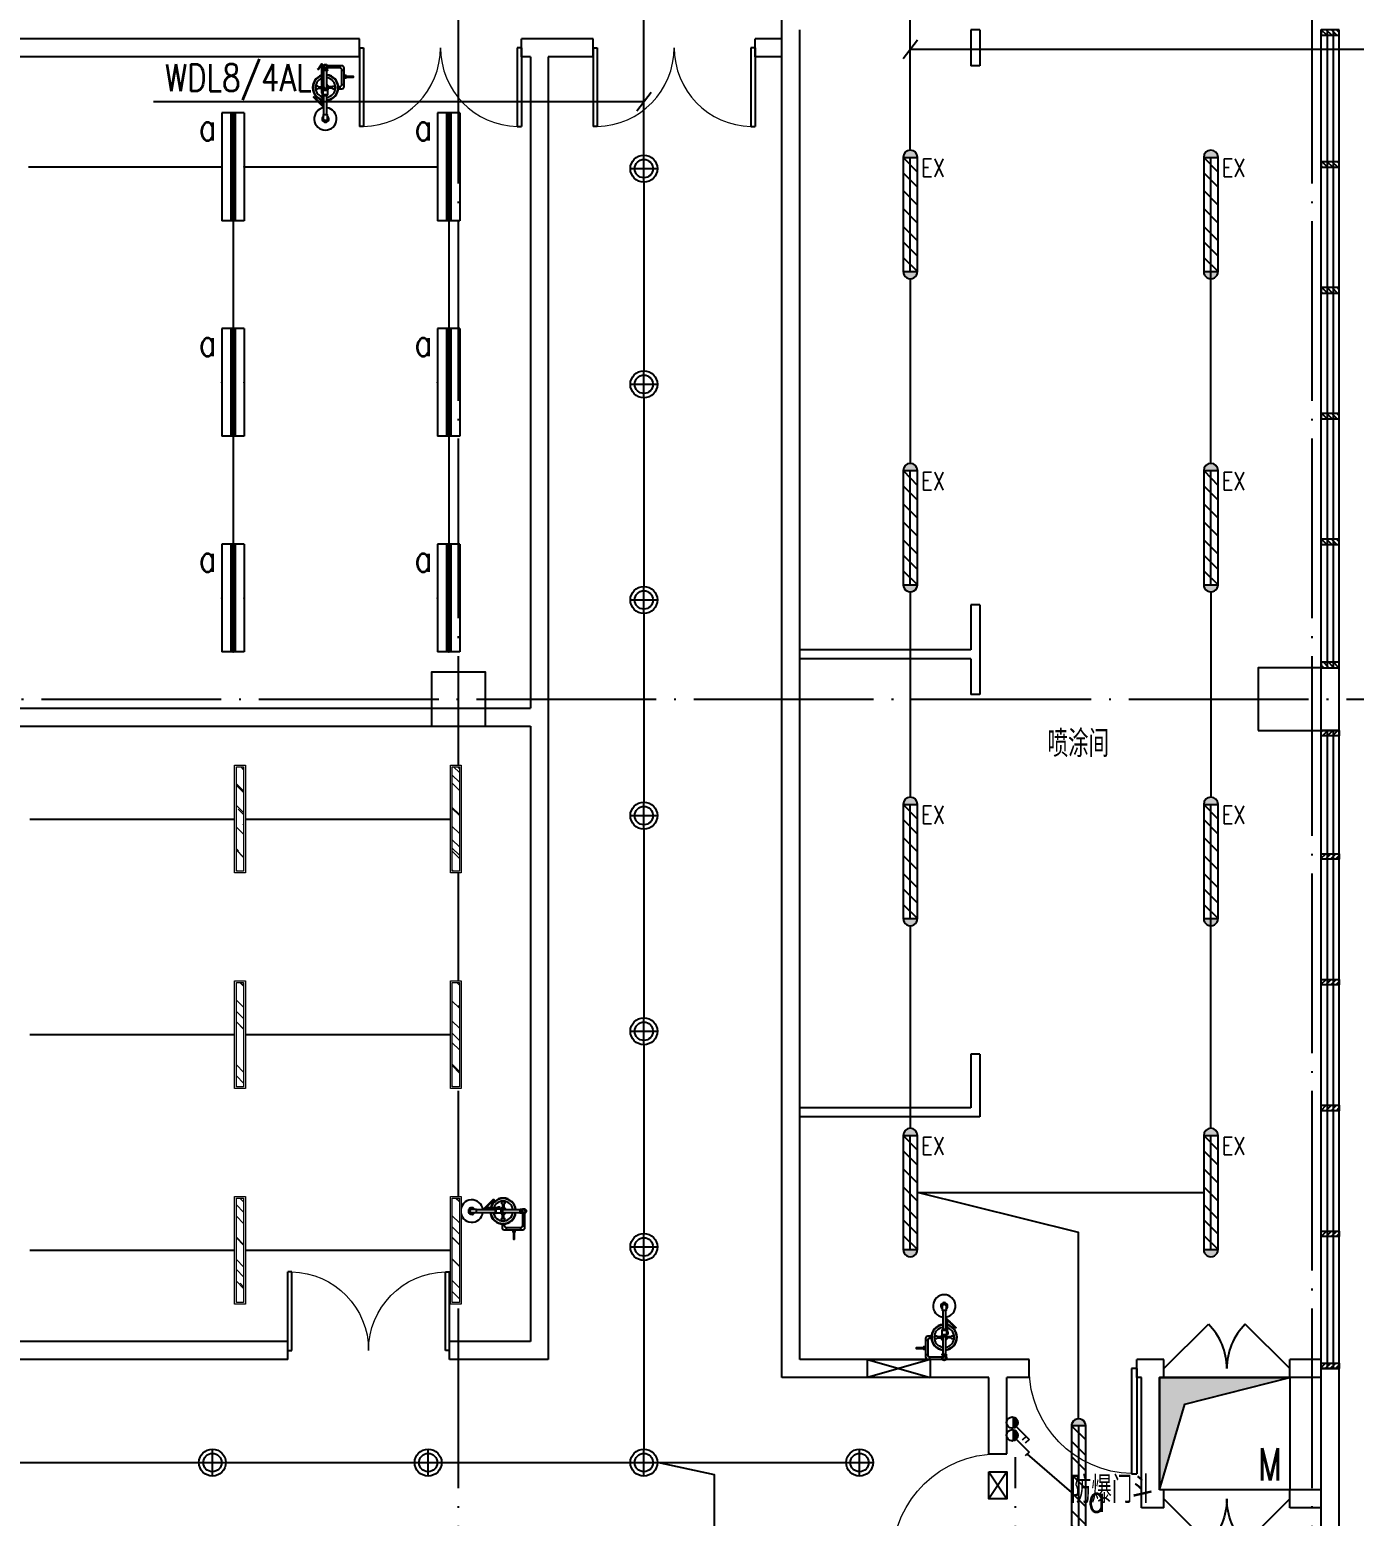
# Model space of a CAD drawing. Extents: x -621157 to 1764546, y -106808 to 741893.
# Drawn here: x 252230 to 266967, y 310906 to 327450 of the extents above; entities that cross this region are included whole.
import ezdxf
from ezdxf.enums import TextEntityAlignment as Align

# ---------------------------------------------------------------- set-up
doc = ezdxf.new("R2010")
doc.units = 0
doc.header["$LTSCALE"] = 1000
doc.header["$MEASUREMENT"] = 0
doc.linetypes.add('XREF-A-101-平面图_t3$0$DOTE', pattern=[2.42, 2, -0.2, 0.02, -0.2])
for name, color, linetype in [('$TD_AUDIT_GENERATED_(12AB0F)', 3, 'Continuous'), ('0-底图', 7, 'Continuous'), ('A-吊顶图及精装修区域', 7, 'Continuous'), ('EL_LUMI', 3, 'Continuous'), ('EQUIP-照明', 3, 'Continuous'), ('I-LIGHT', 3, 'Continuous'), ('SIG_TEXT', 2, 'Continuous'), ('WIRE-照明', 4, 'Continuous'), ('XREF-A-101-平面图_t3$0$1212121', 8, 'Continuous'), ('XREF-A-101-平面图_t3$0$A-COLUMN', 8, 'Continuous'), ('XREF-A-101-平面图_t3$0$A-DOTE', 8, 'Continuous'), ('XREF-A-101-平面图_t3$0$A-PUB_HATCH', 8, 'Continuous'), ('XREF-A-101-平面图_t3$0$A-ROOM-CH', 8, 'Continuous'), ('XREF-A-101-平面图_t3$0$A-WALL', 8, 'Continuous'), ('XREF-A-101-平面图_t3$0$A-WALL-FILL', 8, 'Continuous'), ('XREF-A-101-平面图_t3$0$A-WINDOW', 8, 'Continuous'), ('XREF-A-101-平面图_t3$0$I-WALL-GYPSUM', 8, 'Continuous'), ('XREF-A-101-平面图_t3$0$M-HOLE', 8, 'Continuous'), ('XREF-A-101-平面图_t3$0$家具-实验室家具', 8, 'Continuous')]:
    doc.layers.add(name, color=color, linetype=linetype)
doc.layers.add('灯具图例与顶面填充$0$I-C-light', color=3, linetype='Continuous', lineweight=13)
doc.styles.add('_TEL_DIM', font='SIMPLEX', dxfattribs={"width": 0.8, "height": 3.5, "bigfont": 'HZTXT'})
doc.styles.add('DIM_FONT', font='ROMANS', dxfattribs={"width": 0.8, "bigfont": 'HZDXC'})
doc.styles.add('XREF-A-101-平面图_t3$0$-HZDXCROMANS', font='ROMANS.shx', dxfattribs={"bigfont": 'HZDXC.shx'})
doc.styles.add('XREF-A-101-平面图_t3$0$hzdxcROMANS', font='ROMANS', dxfattribs={"width": 0.8, "bigfont": 'HZDXC'})
doc.styles.add('XZC', font='SIMPLEX.SHX', dxfattribs={"width": 0.7, "bigfont": 'hztxt.shx'})
doc.linetypes.add('Ground', pattern='A,0.75,-0.125,[135,sr.shx,S=0.1,R=0,X=-0.15,Y=0],0.125,-0.125', length=1.125)
doc.linetypes.add('LED_LINE', pattern='A,12.7,-5.08,["LED",XZC,S=2.54,R=0,X=-2.54,Y=-1.27],-6.35', length=24.13)

# ---------------------------------------------------------------- blocks, each defined once
blk = doc.blocks.new('XREF-A-101-平面图_t3$0$柱网4F')
at = {"layer": 'XREF-A-101-平面图_t3$0$A-COLUMN'}
for points in [[(65900, -20350), (66600, -20350), (66600, -19650), (65900, -19650)], [(56700, -20300), (57300, -20300), (57300, -19700), (56700, -19700)]]:
    blk.add_lwpolyline(points, close=True, dxfattribs=at)
blk = doc.blocks.new('XREF-A-101-平面图_t3$0$ROOM')
at = {"layer": 'XREF-A-101-平面图_t3$0$A-ROOM-CH', "style": 'XREF-A-101-平面图_t3$0$-HZDXCROMANS', "width": 0.6}
for tag, p in [('中文房间名称', (0, -1000)), ('英文房间名称', (0, -1500))]:
    blk.add_attdef(tag, text='', height=300, dxfattribs=at).set_placement(p, align=Align.CENTER)
blk = doc.blocks.new('XREF-A-101-平面图_t3$0$轴网(3)')
at = {"layer": 'XREF-A-101-平面图_t3$0$A-DOTE', "linetype": 'XREF-A-101-平面图_t3$0$DOTE'}
for p, q in [((57000, -3300), (57000, 43300)), ((66500, -3300), (66500, 43300)), ((-3300, 20000), (69800, 20000)), ((63200, -3300), (63200, 11562.8))]:
    blk.add_line(p, q, dxfattribs=at)
blk = doc.blocks.new('XREF-A-101-平面图_t3$0$G$C869EB286')
at = {"layer": 'XREF-A-101-平面图_t3$0$A-WINDOW'}
h = blk.add_hatch(dxfattribs=at)
h.set_pattern_fill('ANSI31', color=256, scale=25)
h.set_pattern_definition([(45, (-143.957, -89940), (-28.0633, 28.0633), [])])
h.paths.add_polyline_path([(0, 60), (200, 60), (200, 0), (0, 0)])
blk.add_lwpolyline([(0, 60), (200, 60), (200, 0), (0, 0)], close=True, dxfattribs=at)
blk = doc.blocks.new('XREF-A-101-平面图_t3$0$Shower_plan')
at = {"layer": 'XREF-A-101-平面图_t3$0$1212121'}
for p, q in [((-20, -112), (-20, -94)), ((-16, -314), (-16, -120)), ((16, -314), (16, -120)), ((20, -112), (20, -94)), ((164, -90), (164, -66)), ((184, -114), (208, -114)), ((-94, -290), (-90, -290)), ((-75, -301), (-18, -302)), ((-75, -315), (-22, -315)), ((75, -302), (17, -302)), ((75, -316), (22, -316)), ((94, -327), (90, -327)), ((160, -297), (160, -321)), ((184, -274), (208, -274)), ((212, -177), (208, -177)), ((212, -199), (208, -199)), ((215, -184), (220, -184)), ((215, -193), (220, -193)), ((-34, -355), (-31, -355)), ((-34, -361), (-31, -361)), ((-16, -607), (-16, -396)), ((16, -607), (16, -396))]:
    blk.add_line(p, q, dxfattribs=at)
for points in [[(-22, -120), (-22, -112), (22, -112), (22, -120)], [(-37, -500), (-34, -500), (-34, -346), (-37, -346)], [(24, -388), (-24, -388), (-24, -338), (-22, -336), (22, -336), (24, -338)]]:
    blk.add_lwpolyline(points, close=True, dxfattribs=at)
for points in [[(143, -321), (184, -321, 0.414214), (208, -297), (208, -90, 0.414214), (184, -66), (23, -66)], [(143, -297), (160, -297, 0.414214), (184, -273), (184, -114, 0.414214), (160, -90), (23, -90)], [(-111, -308, -0.092425), (-109, -301, -0.095768), (-106, -295, -0.100909), (-101, -292, -0.104872), (-94, -290, -0.001591), (-94, -290, -0.100909)], [(-93, -325, -0.034962), (-95, -325, -0.104872), (-101, -324, -0.100909), (-106, -320, -0.095768), (-110, -314, -0.092425), (-111, -308, -0.092425)], [(92, -292, -0.034962), (94, -292, -0.104872), (100, -293, -0.100909), (106, -297, -0.095768), (109, -303, -0.092425), (110, -310, -0.092425)], [(110, -310, -0.092425), (109, -316, -0.095768), (105, -322, -0.100909), (100, -326, -0.104872), (94, -327, -0.001591), (94, -327, -0.100909)], [(-16, -530), (-128, -419, -1), (-122, -414)], [(-122, -414), (-53, -483, -1)], [(-37, -491), (-54, -491, -1), (-54, -483), (-37, -483)], [(-45, -491), (-16, -519, -1)], [(-37, -349, 0.153738), (-38, -347), (-43, -347, 0.078248), (-44, -349), (-44, -364, 0.153738), (-43, -367), (-38, -367, 0.153738), (-37, -364)], [(-23, -388), (-23, -395, 0.154019), (-19, -396), (19, -396, 0.154019), (23, -395), (23, -388)]]:
    blk.add_lwpolyline(points, format="xyb", dxfattribs=at)
for points in [[(-106, -308, -0.092425), (-105, -301, -0.095768), (-102, -295, -0.100909), (-96, -292, -0.104872), (-90, -290, -0.104872), (-84, -292, -0.100909), (-79, -296, -0.095768), (-75, -301, -0.092425), (-74, -308, -0.092425), (-75, -315, -0.095768), (-79, -320, -0.100909), (-84, -324, -0.104872), (-90, -325, -0.104872), (-97, -324, -0.100909), (-102, -320, -0.095768), (-105, -314, -0.092425)], [(106, -310, -0.092425), (105, -316, -0.095768), (101, -322, -0.100909), (96, -326, -0.104872), (90, -327, -0.104872), (84, -325, -0.100909), (78, -322, -0.095768), (75, -316, -0.092425), (74, -309, -0.092425), (75, -303, -0.095768), (78, -297, -0.100909), (84, -293, -0.104872), (90, -292, -0.104872), (96, -293, -0.100909), (101, -297, -0.095768), (105, -303, -0.092425)], [(221, -201), (229, -201, 0.414214), (231, -199), (231, -194, -0.414214), (232, -193), (313, -193, 0.414214), (313, -192), (313, -185, 0.414214), (313, -184), (232, -184, -0.414214), (231, -183), (231, -177, 0.414214), (229, -176), (221, -176, 0.414214), (220, -177), (220, -199, 0.414214)], [(-20, -657), (-20, -607), (20, -607), (20, -657, -1)]]:
    blk.add_lwpolyline(points, format="xyb", close=True, dxfattribs=at)
for points in [[(-22, -336), (-22, -314), (22, -314), (22, -336)], [(212, -177), (214, -177), (215, -179), (215, -198), (214, -199)], [(212, -199), (214, -199), (215, -198), (215, -179), (214, -177)], [(-34, -491), (-28, -491), (-28, -483), (-34, -483)], [(-24, -371), (-31, -371), (-31, -346), (-24, -346)], [(-31, -657), (-20, -637)], [(20, -637), (31, -657), (16, -684), (-16, -684), (-31, -657)]]:
    blk.add_lwpolyline(points, dxfattribs=at)
for centre, radius in [((0, -78), 26.3), ((0, -78), 16.4), ((-60, -481), 3.91)]:
    blk.add_circle(centre, radius, dxfattribs=at)
for centre, radius, start, end in [((0, -309), 144, 96.5663, 263.4343), ((0, -309), 139, 96.804, 263.1966), ((0, -309), 111, 98.3801, 261.6205), ((0, -309), 36, 116.7475, 168.6934), ((0, -309), 36, 190.3072, 231.764), ((0, -309), 18.8, 149.7809, 195.9711), ((0, -309), 144, 276.5663, 83.4343), ((0, -309), 139, 276.804, 83.1966), ((0, -309), 111, 278.6256, 81.375), ((0, -309), 36, 10.3072, 62.4104), ((0, -309), 18.8, 344.0295, 27.2237), ((0, -309), 36, 308.7702, 348.6934), ((0, -657), 125, 97.5816, 82.419), ((0, -657), 37.5, 121.3804, 58.6121)]:
    blk.add_arc(centre, radius, start, end, dxfattribs=at)
blk = doc.blocks.new('XREF-A-101-平面图_t3$0$G$C45C07046')
at = {"layer": 'XREF-A-101-平面图_t3$0$家具-实验室家具', "color": 252}
for p, rotation in [((155520, 327115), 1.293953835492923e-08), ((157806, 314303), 270.0000000129395), ((162405, 312589), 179.9990564735531)]:
    blk.add_blockref('XREF-A-101-平面图_t3$0$Shower_plan', p, dxfattribs=dict(at, rotation=rotation))
blk = doc.blocks.new('XREF-A-101-平面图_t3$0$DOOR2DLIB$SYSLIB$00000107')
at = {"color": 0}
for p, q in [((0.45, 0.975), (0.5, 0.975)), ((0.45, 0), (0.45, 0.975)), ((0.5, 0), (0.5, 0.975)), ((0.5, 0), (0.45, 0))]:
    blk.add_line(p, q, dxfattribs=at)
at = {"color": 0, "lineweight": 13}
blk.add_arc((0.475, 0), 0.975, 91.4693, 180, dxfattribs=at)
blk = doc.blocks.new('XREF-A-101-平面图_t3$0$WINDOW2DLIB$SYSLIB$00000001')
at = {"color": 0}
for points in [[(-0.5, 0.5), (-0.5, -0.5)], [(-0.5, 0.5), (0.5, 0.5)], [(0.5, -0.5), (0.5, 0.5)], [(0.5, 0.1667), (-0.5, 0.1667)], [(0.5, -0.1667), (-0.5, -0.1667)], [(-0.5, -0.5), (0.5, -0.5)]]:
    blk.add_lwpolyline(points, dxfattribs=at)
blk = doc.blocks.new('XREF-A-101-平面图_t3$0$DOOR2DLIB$SYSLIB$00000108')
at = {"color": 0}
for p, q in [((-0.5, 0), (-0.5, 0.4875)), ((-0.475, 0.4875), (-0.5, 0.4875)), ((-0.475, 0), (-0.475, 0.4875)), ((0.475, 0), (0.475, 0.4875)), ((0.475, 0.4875), (0.5, 0.4875)), ((0.5, 0), (0.5, 0.4875)), ((-0.5, 0), (-0.475, 0)), ((0.5, 0), (0.475, 0))]:
    blk.add_line(p, q, dxfattribs=at)
at = {"color": 0, "lineweight": 13}
for centre, start, end in [((-0.4875, 0), 0, 88.53072), ((0.4875, 0), 91.46928, 180)]:
    blk.add_arc(centre, 0.4875, start, end, dxfattribs=at)
blk = doc.blocks.new('XREF-A-101-平面图_t3$0$DOOR2DLIB$SYSLIB$00000103')
at = {"color": 0}
for p, q in [((-0.5, 0), (-0.146, 0.354)), ((0.5, 0), (0.146, 0.354))]:
    blk.add_line(p, q, dxfattribs=at)
for centre, start, end in [((-0.5, 0), 0, 45), ((0.5, 0), 135, 180)]:
    blk.add_arc(centre, 0.5, start, end, dxfattribs=at)
blk = doc.blocks.new('XREF-A-101-平面图_t3')
at = {"layer": 'XREF-A-101-平面图_t3$0$A-PUB_HATCH'}
h = blk.add_hatch(color=256, dxfattribs=at)
h.dxf.hatch_style = 1
h.paths.add_polyline_path([(264800, 311200), (265081, 312155), (266250, 312450), (264800, 312450)])
at = {"layer": 'XREF-A-101-平面图_t3$0$A-WALL'}
for p, q in [((260600, 312450), (260600, 327650)), ((260800, 312650), (260800, 327450)), ((255900, 327350), (221400, 327350)), ((257900, 327350), (257700, 327350)), ((258500, 327350), (257900, 327350)), ((260600, 327350), (260300, 327350)), ((260600, 327150), (260600, 327350)), ((255900, 327150), (221400, 327150)), ((257800, 327150), (257700, 327150)), ((257800, 327150), (257800, 319900)), ((258000, 327150), (258000, 319800)), ((258500, 327150), (258000, 327150)), ((260600, 327150), (260300, 327150)), ((246700, 319900), (257800, 319900)), ((258000, 319800), (258000, 312650)), ((246800, 319700), (257800, 319700)), ((257800, 319700), (257800, 312850)), ((255100, 312850), (247400, 312850)), ((257800, 312850), (256900, 312850)), ((255100, 312650), (247500, 312650)), ((258000, 312650), (256900, 312650)), ((263000, 312650), (260800, 312650)), ((263350, 312650), (263000, 312650)), ((264700, 312650), (264550, 312650)), ((264850, 312650), (264700, 312650)), ((266600, 312650), (266250, 312650)), ((266600, 312450), (266600, 312650)), ((262900, 312450), (260600, 312450)), ((262900, 311600), (262900, 312450)), ((263100, 311600), (263100, 312450)), ((263350, 312450), (263100, 312450)), ((264600, 312450), (264550, 312450)), ((264600, 311000), (264600, 312450)), ((264800, 311200), (264800, 312450)), ((264850, 312450), (264800, 312450)), ((266600, 312450), (266250, 312450)), ((264850, 311200), (264800, 311200)), ((266600, 311200), (266250, 311200)), ((266600, 311000), (266600, 311200)), ((264850, 311000), (264600, 311000)), ((266600, 311000), (266250, 311000))]:
    blk.add_line(p, q, dxfattribs=at)
for points in [[(255900, 327150), (255900, 327350)], [(257700, 327150), (257700, 327350)], [(258500, 327150), (258500, 327350)], [(260300, 327150), (260300, 327350)], [(255100, 312650), (255100, 312850)], [(256900, 312650), (256900, 312850)], [(263350, 312450), (263350, 312650)], [(264550, 312450), (264550, 312650)], [(264850, 312450), (264850, 312650)], [(266250, 312450), (266250, 312650)], [(262900, 311600), (263100, 311600)], [(264850, 311000), (264850, 311200)], [(266250, 311000), (266250, 311200)]]:
    blk.add_lwpolyline(points, dxfattribs=at)
at = {"layer": 'XREF-A-101-平面图_t3$0$A-WALL-FILL', "color": 171}
for p, q in [((266600, 319650), (266600, 320350)), ((266800, 319650), (266800, 320350)), ((266600, 309000), (266600, 312550)), ((266800, 309000), (266800, 312550))]:
    blk.add_line(p, q, dxfattribs=at)
for points in [[(266600, 320350), (266800, 320350)], [(266600, 319650), (266800, 319650)], [(266600, 312550), (266800, 312550)]]:
    blk.add_lwpolyline(points, dxfattribs=at)
at = {"layer": 'XREF-A-101-平面图_t3$0$I-WALL-GYPSUM'}
for p, q in [((262700, 327450), (262700, 327050)), ((262800, 327450), (262700, 327450)), ((262800, 327450), (262800, 327050)), ((262800, 327050), (262700, 327050)), ((262700, 321050), (262700, 320550)), ((262800, 321050), (262700, 321050)), ((262800, 321050), (262800, 320500)), ((262700, 320550), (260800, 320550)), ((260800, 320450), (260800, 320550)), ((262800, 320500), (262800, 320050)), ((262700, 320450), (260800, 320450)), ((262700, 320450), (262700, 320050)), ((262800, 320050), (262700, 320050)), ((262700, 316050), (262700, 315450)), ((262800, 316050), (262700, 316050)), ((262800, 316050), (262800, 315350)), ((262700, 315450), (260800, 315450)), ((260800, 315350), (260800, 315450)), ((262800, 315350), (260800, 315350))]:
    blk.add_line(p, q, dxfattribs=at)
at = {"layer": 'XREF-A-101-平面图_t3$0$M-HOLE'}
for points in [[(261550, 312650), (262250, 312650), (262250, 312450), (261550, 312450)], [(264800, 311200), (264800, 312450), (266250, 312450), (266250, 311200)], [(262900, 311400), (263100, 311400), (263100, 311100), (262900, 311100)]]:
    blk.add_lwpolyline(points, close=True, dxfattribs=at)
for points in [[(262250, 312650), (261550, 312450)], [(261550, 312650), (262250, 312450)], [(264800, 311200), (265081, 312155), (266250, 312450), (264800, 312450), (264800, 311200)], [(263100, 311400), (262900, 311100)], [(262900, 311400), (263100, 311100)]]:
    blk.add_lwpolyline(points, dxfattribs=at)
blk.add_blockref('XREF-A-101-平面图_t3$0$G$C45C07046', (100000, 0))
at = {"layer": 'XREF-A-101-平面图_t3$0$A-COLUMN'}
blk.add_blockref('XREF-A-101-平面图_t3$0$柱网4F', (200000, 340000), dxfattribs=at)
at = {"layer": 'XREF-A-101-平面图_t3$0$A-DOTE'}
blk.add_blockref('XREF-A-101-平面图_t3$0$轴网(3)', (200000, 300000), dxfattribs=at)
at = {"layer": 'XREF-A-101-平面图_t3$0$A-ROOM-CH'}
ref = blk.add_blockref('XREF-A-101-平面图_t3$0$ROOM', (263897, 320355), dxfattribs=at)
ref.add_attrib('中文房间名称', '喷涂间', dxfattribs={"height": 300, "style": 'XREF-A-101-平面图_t3$0$-HZDXCROMANS', "width": 0.8}).set_placement((263897, 319355), align=Align.CENTER)
ref = blk.add_blockref('XREF-A-101-平面图_t3$0$ROOM', (264269, 312052), dxfattribs=at)
ref.add_attrib('中文房间名称', '防爆门斗', dxfattribs={"height": 300, "style": 'XREF-A-101-平面图_t3$0$-HZDXCROMANS', "width": 0.8}).set_placement((264269, 311052), align=Align.CENTER)
at = {"layer": 'XREF-A-101-平面图_t3$0$A-WINDOW', "xscale": -1}
for p in [(266800, 327390), (266800, 325920), (266800, 324520), (266800, 323120), (266800, 321720), (266800, 320350)]:
    blk.add_blockref('XREF-A-101-平面图_t3$0$G$C869EB286', p, dxfattribs=at)
at = {"layer": 'XREF-A-101-平面图_t3$0$A-WINDOW'}
for name, p, xscale, yscale, zscale, rotation in [('XREF-A-101-平面图_t3$0$WINDOW2DLIB$SYSLIB$00000001', (266700, 323900), 7100.000000004191, 200, 7100.000000004191, 90), ('XREF-A-101-平面图_t3$0$DOOR2DLIB$SYSLIB$00000108', (256800, 327250), 1800, 1800, 1800, 180), ('XREF-A-101-平面图_t3$0$DOOR2DLIB$SYSLIB$00000108', (259400, 327250), 1800, 1800, 1800, 180), ('XREF-A-101-平面图_t3$0$WINDOW2DLIB$SYSLIB$00000001', (266700, 316100), 7100, 200, 7100, 90), ('XREF-A-101-平面图_t3$0$DOOR2DLIB$SYSLIB$00000108', (256000, 312750), 1800, -1800, 1800, 180), ('XREF-A-101-平面图_t3$0$DOOR2DLIB$SYSLIB$00000103', (265550, 312550), -1400, -1400, -1400, 180), ('XREF-A-101-平面图_t3$0$DOOR2DLIB$SYSLIB$00000107', (263950, 312550), -1200, 1200, -1200, 180), ('XREF-A-101-平面图_t3$0$DOOR2DLIB$SYSLIB$00000107', (263000, 311000), -1200, 1200, -1200, 90), ('XREF-A-101-平面图_t3$0$DOOR2DLIB$SYSLIB$00000103', (265550, 311100), -1400, 1400, -1400, 180)]:
    blk.add_blockref(name, p, dxfattribs=dict(at, xscale=xscale, yscale=yscale, zscale=zscale, rotation=rotation))
at = {"layer": 'XREF-A-101-平面图_t3$0$A-WINDOW', "rotation": 180}
for p in [(266800, 319650), (266800, 318280), (266800, 316880), (266800, 315480), (266800, 314080), (266800, 312610)]:
    blk.add_blockref('XREF-A-101-平面图_t3$0$G$C869EB286', p, dxfattribs=at)
at = {"layer": 'XREF-A-101-平面图_t3$0$M-HOLE', "style": 'XREF-A-101-平面图_t3$0$hzdxcROMANS', "width": 0.7}
blk.add_text('M', height=360, dxfattribs=at).set_placement((265901, 311303))
blk = doc.blocks.new('筒灯')
at = {"color": 8}
for p, q in [((150, 0), (-150, 0)), ((0, 150), (0, -150))]:
    blk.add_line(p, q, dxfattribs=at)
blk.add_circle((0, 0), 150)
blk.add_circle((0, 0), 102, dxfattribs=at)
blk = doc.blocks.new('$equip_U$00000103(3T96GD2-PC)')
for p, q in [((-1.2, 0.25), (1.2, 0.25)), ((-1.2, 0.25), (-1.2, -0.25)), ((1.2, 0.25), (1.2, -0.25)), ((-1.2, -0.25), (1.2, -0.25))]:
    blk.add_line(p, q)
at = {"const_width": 0.14}
blk.add_lwpolyline([(-1.2, 0), (1.2, 0)], dxfattribs=at)
for p in [(-1.2, 0), (0, 0.25), (1.2, 0), (0, -0.25)]:
    blk.add_point(p)
at = {"color": 7, "style": '_TEL_DIM', "flags": 1}
for tag in ['A', 'REMARK']:
    blk.add_attdef(tag, text='', height=0.00002, dxfattribs=at).set_placement((0, 0), align=Align.MIDDLE_CENTER)
blk = doc.blocks.new('$equip_U$00000113(3T96GD2-PC)')
blk.add_blockref('$equip_U$00000103(3T96GD2-PC)', (0, 0))
at = {"color": 7, "style": '_TEL_DIM', "flags": 1}
for tag in ['A', 'REMARK']:
    blk.add_attdef(tag, text='', height=0.00002, dxfattribs=at).set_placement((0, 0), align=Align.MIDDLE_CENTER)
blk = doc.blocks.new('$equip_U$00000128(7WHLKQ2-PC)')
blk.add_blockref('$equip_U$00000113(3T96GD2-PC)', (0, 0))
at = {"color": 7, "style": '_TEL_DIM', "flags": 1}
blk.add_attdef('A', text='', height=0.00002, dxfattribs=at).set_placement((0, 0), align=Align.MIDDLE_CENTER)
blk = doc.blocks.new('灯具图例与顶面填充$0$顶面图例$0$16-吊线灯-011')
at = {"color": 8}
blk.add_wipeout([(0, 35), (0, -25), (600, -25), (600, 35)], dxfattribs=at)
at = {"linetype": 'ByBlock'}
h = blk.add_hatch(dxfattribs=at)
h.set_pattern_fill('AR-RROOF', color=250, scale=5, angle=45)
h.set_pattern_definition([(45, (-809054.52, -461832.93), (107.763073, 287.368196), [1905, -254, 635, -127]), (45, (-808979.98, -461668.59), (-209.239968, 29.634845), [381, -41.91, 762, -95.25]), (45, (-809085.95, -461711.69), (406.805602, 527.141034), [1016, -177.8, 508, -127])])
h.paths.add_polyline_path([(10, 25), (590, 25), (590, -15), (10, -15)])
at = {"color": 0, "linetype": 'ByBlock'}
for points in [[(0, 35), (600, 35), (600, -25), (0, -25)], [(10, 25), (590, 25), (590, -15), (10, -15)]]:
    blk.add_lwpolyline(points, close=True, dxfattribs=at)
blk = doc.blocks.new('G$C573A90DD')
at = {"layer": '灯具图例与顶面填充$0$I-C-light', "xscale": 2, "yscale": 2, "zscale": 2, "rotation": 90}
for p in [(54580, -21934), (56980, -21934), (54580, -24334), (56980, -24334), (54580, -26734), (56980, -26734)]:
    blk.add_blockref('灯具图例与顶面填充$0$顶面图例$0$16-吊线灯-011', p, dxfattribs=at)
blk = doc.blocks.new('冷库专用灯')
h = blk.add_hatch(color=251)
h.paths.add_polyline_path([(-635, 80, 1), (-635, -80)])
h.paths.add_polyline_path([(635, 80), (635, -80, 1)])
for p, q in [((635, 80), (-635, 80)), ((-635, -80), (-635, 80)), ((635, 0), (-635, 0)), ((635, -80), (635, 80)), ((-635, -80), (635, -80))]:
    blk.add_line(p, q)
at = {"color": 7}
for p, q in [((-635, -80), (-470, 80)), ((-465, -80), (-305, 80)), ((-265, -80), (-105, 80)), ((-65, -80), (95, 80)), ((135, -80), (295, 80)), ((305, -80), (465, 80)), ((480, -80), (635, 80))]:
    blk.add_line(p, q, dxfattribs=at)
for centre, start, end in [((-635, 0), 90, 270), ((635, 0), 270, 90)]:
    blk.add_arc(centre, 80, start, end)
at = {"layer": 'EL_LUMI', "color": 251}
for centre, start, end in [((-635, 0), 358.2898, 0), ((635, 0), 180, 181.9869)]:
    blk.add_arc(centre, 80, start, end, dxfattribs=at)
blk = doc.blocks.new('djfb')
at = {"layer": 'EQUIP-照明'}
for p, q in [((270075, 27064), (270254, 27243)), ((270254, 27243), (270307, 27190))]:
    blk.add_line(p, q, dxfattribs=at)
blk.add_circle((270020, 27008), 78.1, dxfattribs=at)
for p in [(269941, 27008), (270020, 27086), (270020, 26930), (270098, 27008)]:
    blk.add_point(p, dxfattribs=at)
for points in [[(269952, 27047), (270087, 27047), (269941, 27008), (270098, 27008)], [(269981, 27076), (270059, 27076), (269952, 27047), (270087, 27047)], [(270020, 27086), (270020, 27086), (269981, 27076), (270059, 27076)]]:
    blk.add_solid(points, dxfattribs=at)
at = {"layer": 'EQUIP-照明', "style": '_TEL_DIM', "flags": 1}
blk.add_attdef('A', text='', height=0.0075, dxfattribs=at).set_placement((270020, 26930), align=Align.MIDDLE_CENTER)
blk = doc.blocks.new('sjfb')
at = {"layer": 'EQUIP-照明'}
for p, q in [((270389, 27064), (270568, 27243)), ((270526, 27200), (270579, 27147)), ((270568, 27243), (270621, 27190))]:
    blk.add_line(p, q, dxfattribs=at)
blk.add_circle((270334, 27008), 78.1, dxfattribs=at)
for p in [(270334, 27086), (270334, 26930), (270412, 27008)]:
    blk.add_point(p, dxfattribs=at)
for points in [[(270266, 27047), (270401, 27047), (270256, 27008), (270412, 27008)], [(270295, 27076), (270373, 27076), (270266, 27047), (270401, 27047)], [(270334, 27086), (270334, 27086), (270295, 27076), (270373, 27076)]]:
    blk.add_solid(points, dxfattribs=at)
at = {"layer": 'EQUIP-照明', "style": '_TEL_DIM', "flags": 1}
blk.add_attdef('A', text='', height=0.0075, dxfattribs=at).set_placement((270334, 26930), align=Align.MIDDLE_CENTER)

msp = doc.modelspace()

# ---------------------------------------------------------------- block references
at = {"layer": '0-底图'}
msp.add_blockref('XREF-A-101-平面图_t3', (0, 0), dxfattribs=at)

# ---------------------------------------------------------------- next in the draw order: linework, layer by layer
at = {"layer": 'SIG_TEXT', "linetype": 'Ground'}
for points in [[(261949, 327130), (262108, 327339)], [(258984, 326546), (259143, 326754)]]:
    msp.add_lwpolyline(points, dxfattribs=at)
at = {"layer": 'SIG_TEXT'}
for points in [[(262028, 327234), (269864, 327234)], [(253608, 326650), (259063, 326650)]]:
    msp.add_lwpolyline(points, dxfattribs=at)
at = {"layer": 'WIRE-照明'}
for points in [[(259063, 326054), (259063, 327830)], [(262028, 326109), (262028, 327830)], [(252217, 325925), (254367, 325925)], [(254617, 325925), (256767, 325925)], [(259063, 325754), (259063, 323654)], [(254492, 325325), (254492, 324125)], [(256892, 325325), (256892, 324125)], [(265372, 322623), (265372, 325144)], [(262028, 324679), (262028, 322624)], [(259063, 323354), (259063, 321254)], [(254492, 322925), (254492, 321725)], [(256892, 322925), (256892, 321725)], [(262028, 321194), (262028, 318909)], [(265372, 321194), (265372, 318906)], [(259063, 320954), (259063, 318854)], [(252230, 318666), (254510, 318666)], [(254630, 318666), (256910, 318666)], [(259063, 318554), (259063, 316454)], [(265372, 315223), (265372, 317944)], [(262028, 317479), (262028, 315224)], [(252230, 316266), (254510, 316266)], [(254630, 316266), (256910, 316266)], [(259063, 316154), (259063, 314054)], [(262108, 314509), (265292, 314509)], [(263900, 311991), (263900, 314064), (262108, 314509)], [(252230, 313866), (254510, 313866)], [(254630, 313866), (256910, 313866)], [(259063, 313754), (259063, 311654)], [(263328, 311599), (263820, 311171)], [(252013, 311504), (254113, 311504)], [(254413, 311504), (256513, 311504)], [(256813, 311504), (258913, 311504)], [(259213, 311504), (261313, 311504)], [(259213, 311504), (261313, 311504)], [(259850, 309450), (259850, 311368), (259213, 311504)]]:
    msp.add_lwpolyline(points, dxfattribs=at)

# ---------------------------------------------------------------- next in the draw order: block references
at = {"layer": '$TD_AUDIT_GENERATED_(12AB0F)', "color": 251}
for p, rotation in [((262028, 325394), 270), ((265372, 325394), 270), ((262028, 321909), 270), ((265372, 321909), 270), ((262028, 318194), 270), ((265372, 318194), 270), ((262028, 314509), 270), ((265372, 314509), 270), ((263900, 311276), 89.99999999999997)]:
    msp.add_blockref('冷库专用灯', p, dxfattribs=dict(at, rotation=rotation))
at = {"layer": 'EQUIP-照明', "xscale": 500.0000000023283, "yscale": 500.0000000022701, "zscale": 500.0000000022737, "rotation": 270}
for p in [(254492, 325925), (256892, 325925), (254492, 323525), (256892, 323525), (254492, 321125), (256892, 321125)]:
    msp.add_blockref('$equip_U$00000128(7WHLKQ2-PC)', p, dxfattribs=at)
at = {"layer": 'I-LIGHT', "linetype": 'LED_LINE', "ltscale": 0.5, "rotation": 180}
for p in [(259063, 325904), (259063, 323504), (259063, 321104), (259063, 318704), (259063, 316304), (259063, 313904), (254263, 311504), (256663, 311504), (259063, 311504), (261463, 311504)]:
    msp.add_blockref('筒灯', p, dxfattribs=at)
at = {"layer": 'SIG_TEXT', "xscale": 0.8, "yscale": 0.8, "zscale": 0.8, "rotation": 270}
for name, p in [('sjfb', (241555, 528216)), ('djfb', (241555, 527824))]:
    msp.add_blockref(name, p, dxfattribs=at)

# ---------------------------------------------------------------- next in the draw order: texts
at = {"layer": 'SIG_TEXT', "color": 2, "style": 'DIM_FONT', "width": 0.8}
msp.add_text('WDL8/4AL1', height=300, dxfattribs=at).set_placement((253733, 326766))
at = {"layer": 'SIG_TEXT', "style": 'DIM_FONT', "width": 0.8}
for s, height, p in [('a', 300, (254111, 326216, -672)), ('a', 300, (256511, 326216, -672)), ('EX', 200, (262148, 325812)), ('EX', 200, (265492, 325812)), ('a', 300, (254111, 323816, -672)), ('a', 300, (256511, 323816, -672)), ('EX', 200, (262148, 322327)), ('EX', 200, (265492, 322327)), ('a', 300, (254111, 321416, -672)), ('a', 300, (256511, 321416, -672)), ('EX', 200, (262148, 318612)), ('EX', 200, (265492, 318612)), ('EX', 200, (262148, 314927)), ('EX', 200, (265492, 314927)), ('a', 300, (264002, 310954, -672))]:
    msp.add_text(s, height=height, dxfattribs=at).set_placement(p)

# ---------------------------------------------------------------- next in the draw order: block references
at = {"layer": 'A-吊顶图及精装修区域', "color": 2}
msp.add_blockref('G$C573A90DD', (200000, 340000), dxfattribs=at)

doc.saveas('drawing.dxf')
